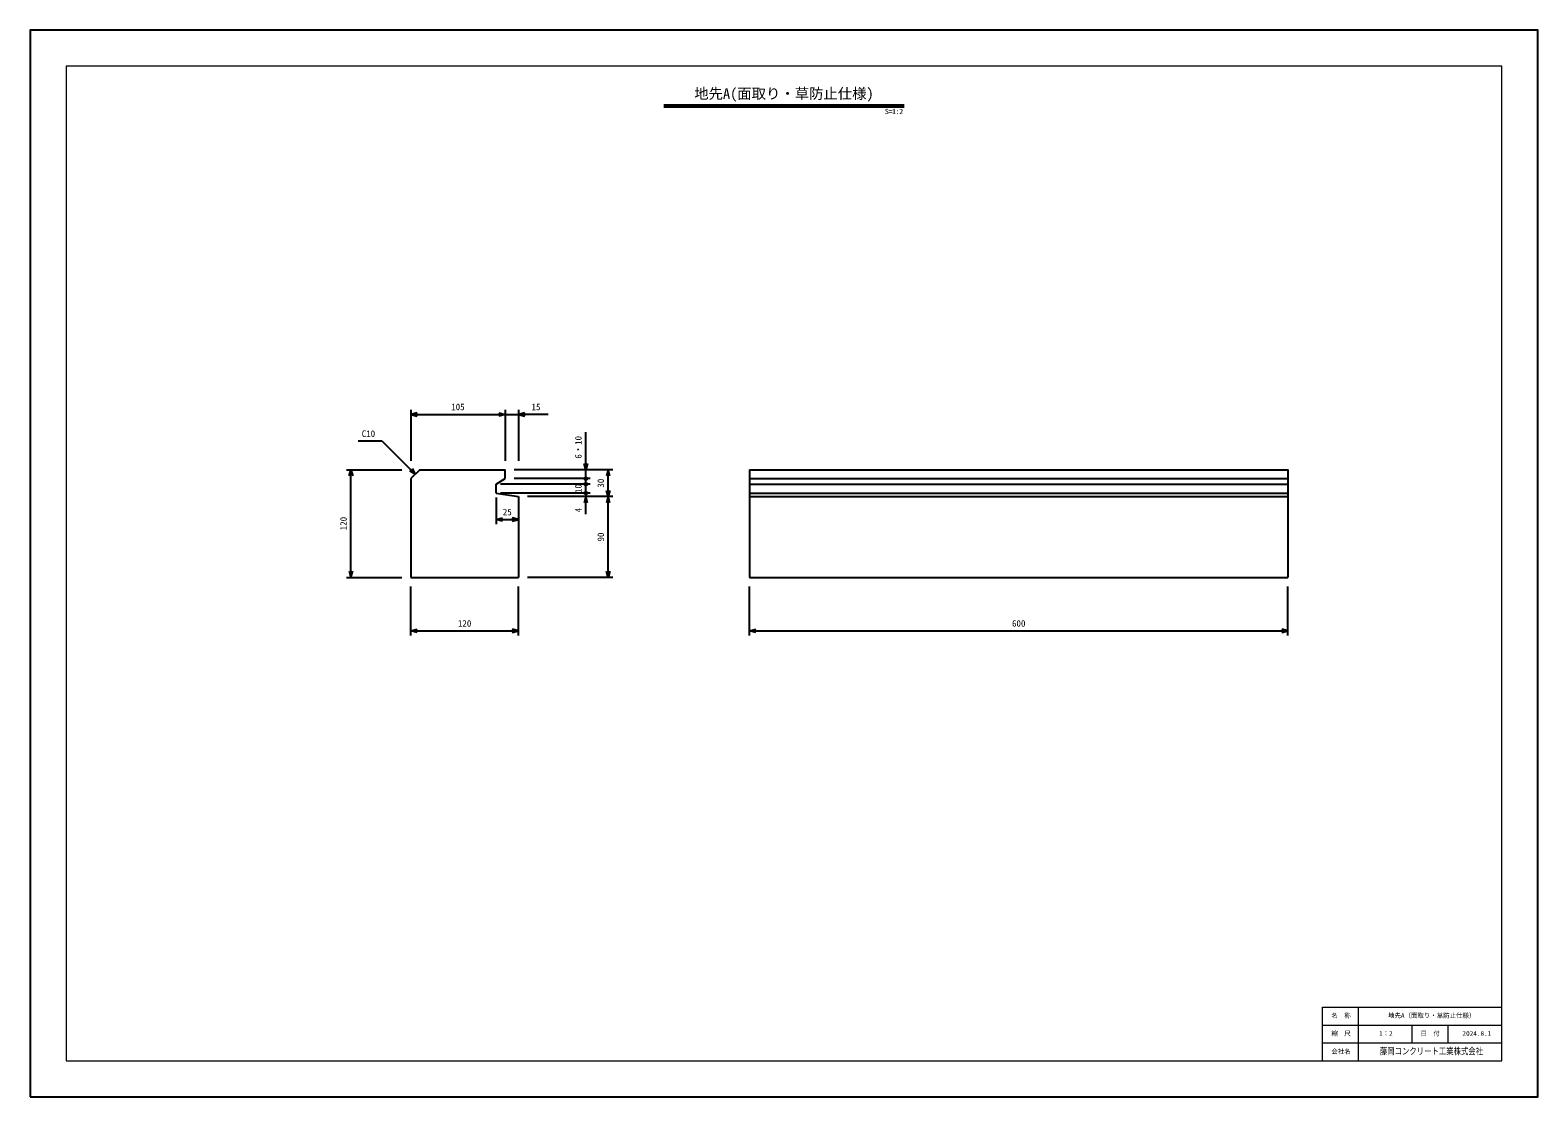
# Model space of a CAD drawing. Units: millimetres, scale not verified. Extents: x -840 to 840, y -594 to 594.
import ezdxf
from ezdxf.enums import TextEntityAlignment as Align

# ---------------------------------------------------------------- set-up
doc = ezdxf.new("R2010")
doc.units = ezdxf.units.MM
doc.header["$LTSCALE"] = 2
for name, color, linetype, lineweight in [('0-0_DIM', 7, 'Continuous', 25), ('0-1_Defpoints', 5, 'Continuous', 25), ('0-2_OUTLINE', 3, 'Continuous', 25), ('0-3_TXT', 7, 'Continuous', 25), ('0-4_WAKU', 3, 'Continuous', 13), ('0-5_WAKU-LINE', 7, 'Continuous', 13)]:
    doc.layers.add(name, color=color, linetype=linetype, lineweight=lineweight)
doc.layers.add('0-6_WAKU-TXT', color=7, linetype='Continuous')
doc.styles.add('ＭＳ ゴシック', font='')
doc.styles.get('ＭＳ ゴシック').set_extended_font_data('MS Gothic')

msp = doc.modelspace()

# ---------------------------------------------------------------- linework, layer by layer
at = {"layer": '0-0_DIM'}
for p, q in [((-415.836, 171.036), (-415.836, 114.489)), ((-310.836, 171.036), (-310.836, 114.489)), ((-295.836, 171.036), (-295.836, 114.489)), ((-415.836, 166.036), (-310.836, 166.036)), ((-310.836, 166.036), (-295.836, 166.036)), ((-262.792, 166.036), (-295.836, 166.036)), ((-447.58, 136.233), (-474.41, 136.233)), ((-447.58, 136.233), (-410.836, 99.489)), ((-220.836, 104.489), (-220.836, 146.193)), ((-487.489, 104.489), (-425.836, 104.489)), ((-482.489, -15.511), (-482.489, 104.489)), ((-190.836, 104.489), (-300.836, 104.489)), ((-220.836, 94.489), (-220.836, 104.489)), ((-195.836, 74.489), (-195.836, 104.489)), ((-215.836, 88.489), (-315.836, 88.489)), ((-215.836, 94.489), (-300.836, 94.489)), ((-220.836, 88.489), (-220.836, 94.489)), ((-220.836, 78.489), (-220.836, 88.489)), ((-320.836, 73.489), (-320.836, 43.986)), ((-215.836, 78.489), (-315.836, 78.489)), ((-190.836, 74.489), (-285.836, 74.489)), ((-220.836, 78.489), (-220.836, 74.489)), ((-220.836, 54.809), (-220.836, 74.489)), ((-195.836, -15.511), (-195.836, 74.489)), ((-320.836, 48.986), (-295.836, 48.986)), ((-487.489, -15.511), (-425.836, -15.511)), ((-190.836, -15.511), (-285.836, -15.511)), ((-415.836, -80.102), (-415.836, -25.511)), ((-295.836, -80.102), (-295.836, -25.511)), ((-38.436, -80.102), (-38.436, -25.511)), ((561.564, -80.102), (561.564, -25.511)), ((-415.836, -75.102), (-295.836, -75.102)), ((-38.436, -75.102), (561.564, -75.102))]:
    msp.add_line(p, q, dxfattribs=at)
for points in [[(-408.836, 167.912), (-415.836, 166.036), (-408.836, 164.161)], [(-317.836, 167.912), (-310.836, 166.036), (-317.836, 164.161)], [(-288.836, 167.912), (-295.836, 166.036), (-288.836, 164.161)], [(-484.365, 97.489), (-482.489, 104.489), (-480.613, 97.489)], [(-414.46, 105.765), (-410.836, 99.489), (-417.112, 103.113)], [(-218.96, 111.489), (-220.836, 104.489), (-222.712, 111.489)], [(-193.96, 97.489), (-195.836, 104.489), (-197.712, 97.489)], [(-218.96, 67.489), (-220.836, 74.489), (-222.712, 67.489)], [(-193.96, 81.489), (-195.836, 74.489), (-197.712, 81.489)], [(-193.96, 67.489), (-195.836, 74.489), (-197.712, 67.489)], [(-313.836, 47.11), (-320.836, 48.986), (-313.836, 50.862)], [(-302.836, 47.11), (-295.836, 48.986), (-302.836, 50.862)], [(-484.365, -8.511), (-482.489, -15.511), (-480.613, -8.511)], [(-193.96, -8.511), (-195.836, -15.511), (-197.712, -8.511)], [(-408.836, -76.977), (-415.836, -75.102), (-408.836, -73.226)], [(-302.836, -76.977), (-295.836, -75.102), (-302.836, -73.226)], [(-31.436, -76.977), (-38.436, -75.102), (-31.436, -73.226)], [(554.564, -76.977), (561.564, -75.102), (554.564, -73.226)]]:
    msp.add_lwpolyline(points, dxfattribs=at)
for centre in [(-220.836, 94.489), (-220.836, 88.489), (-220.836, 78.489)]:
    msp.add_circle(centre, 1.5, dxfattribs=at)
at = {"layer": '0-1_Defpoints'}
msp.add_lwpolyline([(-840, -594), (840, -594), (840, 594), (-840, 594)], close=True, dxfattribs=at)
at = {"layer": '0-2_OUTLINE'}
for p, q in [((-405.836, 104.489), (-415.836, 94.489)), ((-405.836, 104.489), (-310.836, 104.489)), ((-310.836, 94.489), (-310.836, 104.489)), ((-38.436, 104.489), (-38.436, -15.511)), ((-415.836, 94.489), (-415.836, -15.511)), ((-320.836, 88.489), (-310.836, 94.489)), ((-320.836, 78.489), (-320.836, 88.489)), ((-38.436, 94.489), (561.564, 94.489)), ((-38.436, 88.489), (561.564, 88.489)), ((-320.836, 78.489), (-295.836, 74.489)), ((-295.836, 74.489), (-295.836, -15.511)), ((-38.436, 78.489), (561.564, 78.489)), ((-38.436, 74.489), (561.564, 74.489)), ((-415.836, -15.511), (-295.836, -15.511)), ((-38.436, -15.511), (561.564, -15.511))]:
    msp.add_line(p, q, dxfattribs=at)
msp.add_lwpolyline([(-38.436, 104.489), (561.564, 104.489), (561.564, -15.511)], dxfattribs=at)
at = {"layer": '0-3_TXT'}
for p, q in [((-134.075, 510.667), (134.075, 510.667)), ((-134.075, 508.747), (134.075, 508.747))]:
    msp.add_line(p, q, dxfattribs=at)
at = {"layer": '0-4_WAKU'}
for p, q in [((600, -494), (800, -494)), ((600, -554), (600, -494))]:
    msp.add_line(p, q, dxfattribs=at)
msp.add_lwpolyline([(-800, -554), (800, -554), (800, 554), (-800, 554)], close=True, dxfattribs=at)
at = {"layer": '0-5_WAKU-LINE'}
for p, q in [((640, -554), (640, -494)), ((600, -514), (800, -514)), ((700, -534), (700, -514)), ((740, -534), (740, -514)), ((600, -534), (800, -534))]:
    msp.add_line(p, q, dxfattribs=at)

# ---------------------------------------------------------------- texts
at = {"layer": '0-0_DIM', "style": 'ＭＳ ゴシック'}
for s, p in [('105', (-370.836, 168.536)), ('15', (-281.339, 168.536)), ('C10', (-470.534, 138.733)), ('25', (-313.336, 51.486)), ('120', (-363.336, -72.602)), ('600', (254.064, -72.602))]:
    msp.add_text(s, height=7.331, dxfattribs=at).set_placement(p, align=Align.BOTTOM_LEFT)
for s, p in [('6・10', (-223.336, 116.809)), ('10', (-223.336, 78.489)), ('30', (-198.336, 84.489)), ('120', (-484.989, 36.989)), ('4', (-223.336, 57.014)), ('90', (-198.336, 24.489))]:
    msp.add_text(s, height=7.331, rotation=90, dxfattribs=at).set_placement(p, align=Align.BOTTOM_LEFT)
at = {"layer": '0-3_TXT', "style": 'ＭＳ ゴシック'}
for s, height, p in [('地先A(面取り・草防止仕様)', 11.73, (-100, 514)), ('S', 5.865, (112.293, 498.731)), ('=', 5.865, (116.293, 498.731)), ('1', 5.865, (120.293, 498.731)), (':', 5.865, (124.293, 498.731)), ('2', 5.865, (128.293, 498.731))]:
    msp.add_text(s, height=height, dxfattribs=at).set_placement(p, align=Align.BOTTOM_LEFT)
at = {"layer": '0-6_WAKU-TXT', "style": 'ＭＳ ゴシック'}
for s, p in [('名\u3000称', (609.99, -507.5)), ('地先A（面取り・草防止仕様）', (673.05, -507.5)), ('縮\u3000尺', (609.99, -527.5)), ('日\u3000付', (709.189, -527.5)), ('1：2', (663.1, -527.5)), ('2024.8.1', (756, -527.5)), ('会社名', (609.99, -547.5))]:
    msp.add_text(s, height=5.132, dxfattribs=at).set_placement(p, align=Align.BOTTOM_LEFT)
at = {"layer": '0-6_WAKU-TXT', "style": 'ＭＳ ゴシック', "width": 0.8}
msp.add_text('藤岡コンクリート工業株式会社', height=7.331, dxfattribs=at).set_placement((664, -549), align=Align.BOTTOM_LEFT)

doc.saveas('drawing.dxf')
